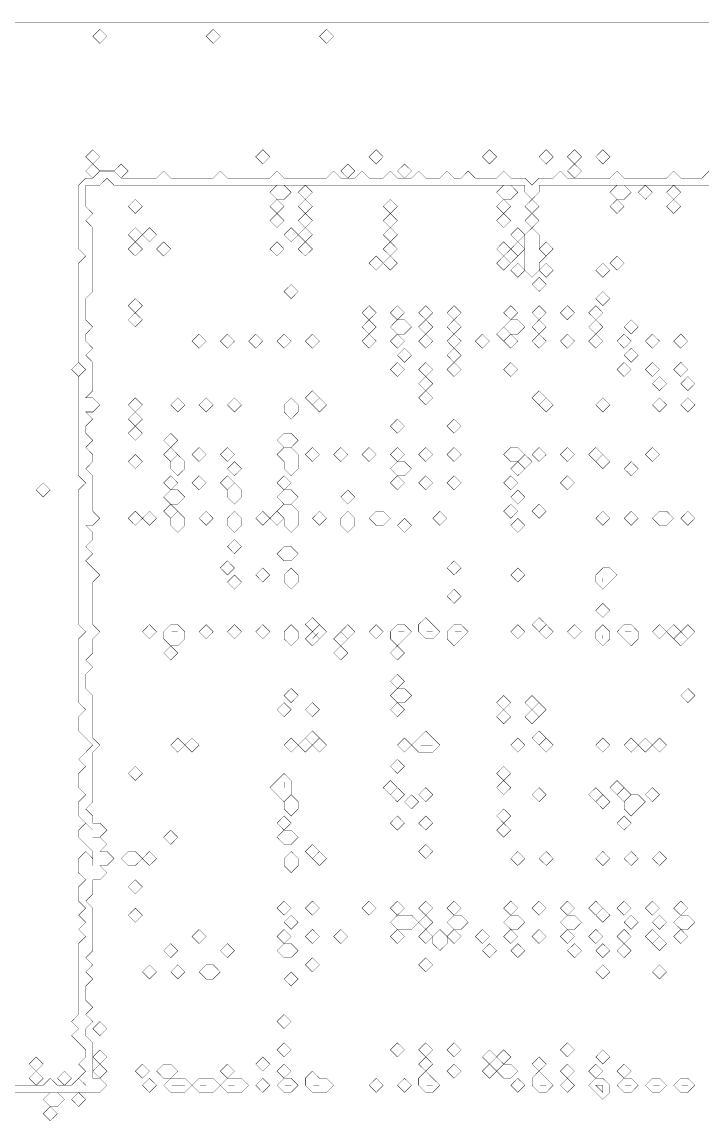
# Model space of a CAD drawing. Header units: metres. Extents: x 0 to 4936, y -4936 to 0.
# Drawn here: x 1371 to 2299, y -1497 to 0 of the extents above; entities that cross this region are included whole.
import ezdxf

# ---------------------------------------------------------------- set-up
doc = ezdxf.new("R2010")
doc.units = ezdxf.units.M
doc.layers.add('conductor', color=1, linetype='Continuous')
doc.layers.add('substrate', color=5, linetype='Continuous')

msp = doc.modelspace()

# ---------------------------------------------------------------- linework, layer by layer
at = {"layer": 'conductor', "const_width": 0.5}
msp.add_lwpolyline([(2308.3, -222.1), (2298.7, -222.1), (2289, -222.1), (2279.3, -222.1), (2269.7, -222.1), (2260, -222.1), (2250.4, -222.1), (2240.7, -222.1), (2231, -222.1), (2221.4, -222.1), (2211.7, -222.1), (2202.1, -222.1), (2192.4, -222.1), (2182.8, -222.1), (2173.1, -222.1), (2163.4, -222.1), (2153.8, -222.1), (2144.1, -222.1), (2134.5, -222.1), (2124.8, -222.1), (2115.1, -222.1), (2105.5, -222.1), (2095.8, -222.1), (2086.2, -222.1), (2076.5, -222.1), (2076.5, -231.8), (2066.9, -241.5), (2057.2, -231.8), (2057.2, -222.1), (2047.5, -222.1), (2037.9, -222.1), (2028.2, -222.1), (2018.6, -222.1), (2008.9, -222.1), (1999.2, -222.1), (1989.6, -222.1), (1979.9, -222.1), (1970.3, -222.1), (1960.6, -222.1), (1951, -222.1), (1941.3, -222.1), (1931.6, -222.1), (1922, -222.1), (1912.3, -222.1), (1902.7, -222.1), (1893, -222.1), (1883.3, -222.1), (1873.7, -222.1), (1864, -222.1), (1854.4, -222.1), (1844.7, -222.1), (1835.1, -222.1), (1825.4, -222.1), (1815.7, -222.1), (1806.1, -222.1), (1796.4, -222.1), (1786.8, -222.1), (1777.1, -222.1), (1767.5, -222.1), (1757.8, -222.1), (1748.1, -222.1), (1738.5, -222.1), (1728.8, -222.1), (1719.2, -222.1), (1709.5, -222.1), (1699.8, -222.1), (1690.2, -222.1), (1680.5, -222.1), (1670.9, -222.1), (1661.2, -222.1), (1651.6, -222.1), (1641.9, -222.1), (1632.2, -222.1), (1622.6, -222.1), (1612.9, -222.1), (1603.3, -222.1), (1593.6, -222.1), (1583.9, -222.1), (1574.3, -222.1), (1564.6, -222.1), (1555, -222.1), (1545.3, -222.1), (1535.7, -222.1), (1526, -222.1), (1516.3, -222.1), (1506.7, -222.1), (1497, -222.1), (1487.4, -212.5), (1477.7, -222.1), (1468, -222.1), (1458.4, -222.1), (1458.4, -231.8), (1458.4, -241.5), (1458.4, -251.1), (1468, -260.8), (1458.4, -270.4), (1468, -280.1), (1468, -289.7), (1468, -299.4), (1468, -309.1), (1468, -318.7), (1468, -328.4), (1468, -338), (1468, -347.7), (1468, -357.4), (1468, -367), (1458.4, -376.7), (1458.4, -386.3), (1458.4, -396), (1458.4, -405.6), (1468, -415.3), (1458.4, -425), (1458.4, -434.6), (1468, -444.3), (1458.4, -453.9), (1468, -463.6), (1468, -473.3), (1468, -482.9), (1468, -492.6), (1468, -502.2), (1458.4, -511.9), (1468, -511.9), (1477.7, -521.5), (1468, -531.2), (1458.4, -531.2), (1468, -540.9), (1458.4, -550.5), (1458.4, -560.2), (1468, -569.8), (1458.4, -579.5), (1468, -589.2), (1468, -598.8), (1458.4, -608.5), (1468, -618.1), (1468, -627.8), (1468, -637.4), (1468, -647.1), (1468, -656.8), (1468, -666.4), (1477.7, -676.1), (1468, -685.7), (1458.4, -685.7), (1468, -695.4), (1468, -705), (1458.4, -714.7), (1468, -724.4), (1458.4, -734), (1468, -743.7), (1477.7, -753.3), (1468, -763), (1468, -772.7), (1468, -782.3), (1468, -792), (1468, -801.6), (1468, -811.3), (1468, -820.9), (1477.7, -830.6), (1468, -840.3), (1468, -849.9), (1468, -859.6), (1458.4, -869.2), (1468, -878.9), (1458.4, -888.6), (1458.4, -898.2), (1458.4, -907.9), (1468, -917.5), (1468, -927.2), (1468, -936.8), (1468, -946.5), (1468, -956.2), (1468, -965.8), (1468, -975.5), (1477.7, -985.1), (1468, -994.8), (1468, -1004.5), (1468, -1014.1), (1468, -1023.8), (1468, -1033.4), (1468, -1043.1), (1468, -1052.7), (1468, -1062.4), (1458.4, -1072.1), (1468, -1081.7), (1468, -1091.4), (1477.7, -1091.4), (1487.4, -1101), (1477.7, -1110.7), (1468, -1110.7), (1477.7, -1110.7), (1487.4, -1120.4), (1477.7, -1130), (1487.4, -1130), (1497, -1139.7), (1487.4, -1149.3), (1477.7, -1149.3), (1487.4, -1159), (1477.7, -1168.6), (1468, -1168.6), (1468, -1178.3), (1468, -1188), (1458.4, -1197.6), (1468, -1207.3), (1468, -1216.9), (1468, -1226.6), (1468, -1236.2), (1468, -1245.9), (1468, -1255.6), (1468, -1265.2), (1458.4, -1274.9), (1468, -1284.5), (1458.4, -1294.2), (1468, -1303.9), (1458.4, -1313.5), (1458.4, -1323.2), (1458.4, -1332.8), (1468, -1342.5), (1458.4, -1352.1), (1468, -1361.8), (1458.4, -1371.5), (1458.4, -1381.1), (1468, -1390.8), (1468, -1400.4), (1468, -1410.1), (1468, -1419.8), (1468, -1429.4), (1468, -1439.1), (1477.7, -1439.1), (1487.4, -1448.7), (1477.7, -1458.4), (1468, -1458.4), (1458.4, -1458.4), (1448.7, -1458.4), (1439.1, -1458.4), (1429.4, -1458.4), (1419.8, -1458.4), (1410.1, -1458.4), (1400.4, -1458.4), (1390.8, -1458.4), (1381.1, -1458.4), (1371.5, -1458.4), (1361.8, -1458.4)], dxfattribs=at)
for points in [[(1709.5, -231.8), (1719.2, -222.1), (1728.8, -222.1), (1738.5, -231.8), (1728.8, -241.5), (1719.2, -241.5)], [(1748.1, -231.8), (1757.8, -222.1), (1767.5, -231.8), (1757.8, -241.5)], [(2018.6, -231.8), (2028.2, -222.1), (2037.9, -222.1), (2047.5, -231.8), (2037.9, -241.5), (2028.2, -241.5)], [(2173.1, -231.8), (2182.8, -222.1), (2192.4, -222.1), (2202.1, -231.8), (2192.4, -241.5), (2182.8, -241.5)], [(2211.7, -231.8), (2221.4, -222.1), (2231, -231.8), (2221.4, -241.5)], [(2250.4, -231.8), (2260, -222.1), (2269.7, -231.8), (2260, -241.5)], [(1516.3, -251.1), (1526, -241.5), (1535.7, -251.1), (1526, -260.8)], [(1709.5, -251.1), (1719.2, -241.5), (1728.8, -251.1), (1719.2, -260.8)], [(1748.1, -251.1), (1757.8, -241.5), (1767.5, -251.1), (1757.8, -260.8)], [(1864, -251.1), (1873.7, -241.5), (1883.3, -251.1), (1873.7, -260.8)], [(2018.6, -251.1), (2028.2, -241.5), (2037.9, -251.1), (2028.2, -260.8)], [(2057.2, -251.1), (2066.9, -241.5), (2076.5, -251.1), (2066.9, -260.8)], [(2173.1, -251.1), (2182.8, -241.5), (2192.4, -251.1), (2182.8, -260.8)], [(2250.4, -251.1), (2260, -241.5), (2269.7, -251.1), (2260, -260.8)], [(1709.5, -270.4), (1719.2, -260.8), (1728.8, -270.4), (1719.2, -280.1)], [(1748.1, -270.4), (1757.8, -260.8), (1767.5, -270.4), (1757.8, -280.1)], [(1864, -270.4), (1873.7, -260.8), (1883.3, -270.4), (1873.7, -280.1)], [(2018.6, -270.4), (2028.2, -260.8), (2037.9, -270.4), (2028.2, -280.1)], [(2057.2, -270.4), (2066.9, -260.8), (2076.5, -270.4), (2066.9, -280.1)], [(1516.3, -289.7), (1526, -280.1), (1535.7, -289.7), (1526, -299.4)], [(1535.7, -289.7), (1545.3, -280.1), (1555, -289.7), (1545.3, -299.4)], [(1728.8, -289.7), (1738.5, -280.1), (1748.1, -289.7), (1738.5, -299.4)], [(1748.1, -289.7), (1757.8, -280.1), (1767.5, -289.7), (1757.8, -299.4)], [(1864, -289.7), (1873.7, -280.1), (1883.3, -289.7), (1873.7, -299.4)], [(2037.9, -289.7), (2047.5, -280.1), (2057.2, -289.7), (2047.5, -299.4)], [(2057.2, -289.7), (2066.9, -280.1), (2076.5, -289.7), (2076.5, -299.4), (2076.5, -309.1), (2086.2, -318.7), (2076.5, -328.4), (2076.5, -338), (2066.9, -347.7), (2057.2, -338), (2057.2, -328.4), (2057.2, -318.7), (2057.2, -309.1), (2057.2, -299.4)], [(1516.3, -309.1), (1526, -299.4), (1535.7, -309.1), (1526, -318.7)], [(1555, -309.1), (1564.6, -299.4), (1574.3, -309.1), (1564.6, -318.7)], [(1709.5, -309.1), (1719.2, -299.4), (1728.8, -309.1), (1719.2, -318.7)], [(1748.1, -309.1), (1757.8, -299.4), (1767.5, -309.1), (1757.8, -318.7)], [(1864, -309.1), (1873.7, -299.4), (1883.3, -309.1), (1873.7, -318.7)], [(2018.6, -309.1), (2028.2, -299.4), (2037.9, -309.1), (2028.2, -318.7)], [(2037.9, -309.1), (2047.5, -299.4), (2057.2, -309.1), (2047.5, -318.7)], [(2076.5, -309.1), (2086.2, -299.4), (2095.8, -309.1), (2086.2, -318.7)], [(2028.2, -318.7), (2037.9, -309.1), (2047.5, -318.7), (2037.9, -328.4)], [(1844.7, -328.4), (1854.4, -318.7), (1864, -328.4), (1854.4, -338)], [(1864, -328.4), (1873.7, -318.7), (1883.3, -328.4), (1873.7, -338)], [(2018.6, -328.4), (2028.2, -318.7), (2037.9, -328.4), (2028.2, -338)], [(2037.9, -338), (2047.5, -328.4), (2057.2, -338), (2047.5, -347.7)], [(2076.5, -338), (2086.2, -328.4), (2095.8, -338), (2086.2, -347.7)], [(2153.8, -338), (2163.4, -328.4), (2173.1, -338), (2163.4, -347.7)], [(2173.1, -328.4), (2182.8, -318.7), (2192.4, -328.4), (2182.8, -338)], [(1728.8, -367), (1738.5, -357.4), (1748.1, -367), (1738.5, -376.7)], [(2066.9, -357.4), (2076.5, -347.7), (2086.2, -357.4), (2076.5, -367)], [(2153.8, -376.7), (2163.4, -367), (2173.1, -376.7), (2163.4, -386.3)], [(1516.3, -386.3), (1526, -376.7), (1535.7, -386.3), (1526, -396)], [(1835.1, -396), (1844.7, -386.3), (1854.4, -396), (1844.7, -405.6)], [(1873.7, -396), (1883.3, -386.3), (1893, -396), (1883.3, -405.6)], [(1912.3, -396), (1922, -386.3), (1931.6, -396), (1922, -405.6)], [(1951, -396), (1960.6, -386.3), (1970.3, -396), (1960.6, -405.6)], [(2028.2, -396), (2037.9, -386.3), (2047.5, -396), (2037.9, -405.6)], [(2066.9, -396), (2076.5, -386.3), (2086.2, -396), (2076.5, -405.6)], [(2105.5, -396), (2115.1, -386.3), (2124.8, -396), (2115.1, -405.6)], [(2144.1, -396), (2153.8, -386.3), (2163.4, -396), (2153.8, -405.6)], [(1516.3, -405.6), (1526, -396), (1535.7, -405.6), (1526, -415.3)], [(1835.1, -415.3), (1844.7, -405.6), (1854.4, -415.3), (1844.7, -425)], [(1873.7, -415.3), (1883.3, -405.6), (1893, -405.6), (1902.7, -415.3), (1893, -425), (1883.3, -425)], [(1912.3, -415.3), (1922, -405.6), (1931.6, -415.3), (1922, -425)], [(1951, -415.3), (1960.6, -405.6), (1970.3, -415.3), (1960.6, -425)], [(2018.6, -425), (2028.2, -415.3), (2037.9, -425), (2028.2, -434.6)], [(2028.2, -415.3), (2037.9, -405.6), (2047.5, -405.6), (2057.2, -415.3), (2047.5, -425), (2037.9, -425)], [(2066.9, -415.3), (2076.5, -405.6), (2086.2, -415.3), (2076.5, -425)], [(2144.1, -415.3), (2153.8, -405.6), (2163.4, -415.3), (2153.8, -425)], [(2192.4, -415.3), (2202.1, -405.6), (2211.7, -415.3), (2202.1, -425)], [(1603.3, -434.6), (1612.9, -425), (1622.6, -434.6), (1612.9, -444.3)], [(1641.9, -434.6), (1651.6, -425), (1661.2, -434.6), (1651.6, -444.3)], [(1680.5, -434.6), (1690.2, -425), (1699.8, -434.6), (1690.2, -444.3)], [(1719.2, -434.6), (1728.8, -425), (1738.5, -434.6), (1728.8, -444.3)], [(1757.8, -434.6), (1767.5, -425), (1777.1, -434.6), (1767.5, -444.3)], [(1835.1, -434.6), (1844.7, -425), (1854.4, -434.6), (1844.7, -444.3)], [(1873.7, -434.6), (1883.3, -425), (1893, -434.6), (1883.3, -444.3)], [(1912.3, -434.6), (1922, -425), (1931.6, -434.6), (1922, -444.3)], [(1951, -434.6), (1960.6, -425), (1970.3, -434.6), (1960.6, -444.3)], [(1989.6, -434.6), (1999.2, -425), (2008.9, -434.6), (1999.2, -444.3)], [(2028.2, -434.6), (2037.9, -425), (2047.5, -434.6), (2037.9, -444.3)], [(2066.9, -434.6), (2076.5, -425), (2086.2, -434.6), (2076.5, -444.3)], [(2105.5, -434.6), (2115.1, -425), (2124.8, -434.6), (2115.1, -444.3)], [(2144.1, -434.6), (2153.8, -425), (2163.4, -434.6), (2153.8, -444.3)], [(2182.8, -434.6), (2192.4, -425), (2202.1, -434.6), (2192.4, -444.3)], [(2221.4, -434.6), (2231, -425), (2240.7, -434.6), (2231, -444.3)], [(2260, -434.6), (2269.7, -425), (2279.3, -434.6), (2269.7, -444.3)], [(1883.3, -453.9), (1893, -444.3), (1902.7, -453.9), (1893, -463.6)], [(1951, -453.9), (1960.6, -444.3), (1970.3, -453.9), (1960.6, -463.6)], [(2192.4, -453.9), (2202.1, -444.3), (2211.7, -453.9), (2202.1, -463.6)], [(1873.7, -473.3), (1883.3, -463.6), (1893, -473.3), (1883.3, -482.9)], [(1912.3, -473.3), (1922, -463.6), (1931.6, -473.3), (1922, -482.9)], [(1951, -473.3), (1960.6, -463.6), (1970.3, -473.3), (1960.6, -482.9)], [(2028.2, -473.3), (2037.9, -463.6), (2047.5, -473.3), (2037.9, -482.9)], [(2182.8, -473.3), (2192.4, -463.6), (2202.1, -473.3), (2192.4, -482.9)], [(2221.4, -473.3), (2231, -463.6), (2240.7, -473.3), (2231, -482.9)], [(2260, -473.3), (2269.7, -463.6), (2279.3, -473.3), (2269.7, -482.9)], [(1912.3, -492.6), (1922, -482.9), (1931.6, -492.6), (1922, -502.2)], [(2231, -492.6), (2240.7, -482.9), (2250.4, -492.6), (2240.7, -502.2)], [(2269.7, -492.6), (2279.3, -482.9), (2289, -492.6), (2279.3, -502.2)], [(1757.8, -511.9), (1767.5, -502.2), (1777.1, -511.9), (1767.5, -521.5)], [(1912.3, -511.9), (1922, -502.2), (1931.6, -511.9), (1922, -521.5)], [(2066.9, -511.9), (2076.5, -502.2), (2086.2, -511.9), (2076.5, -521.5)], [(1516.3, -521.5), (1526, -511.9), (1535.7, -521.5), (1526, -531.2)], [(1574.3, -521.5), (1583.9, -511.9), (1593.6, -521.5), (1583.9, -531.2)], [(1612.9, -521.5), (1622.6, -511.9), (1632.2, -521.5), (1622.6, -531.2)], [(1651.6, -521.5), (1661.2, -511.9), (1670.9, -521.5), (1661.2, -531.2)], [(1728.8, -521.5), (1738.5, -511.9), (1748.1, -521.5), (1748.1, -531.2), (1738.5, -540.9), (1728.8, -531.2)], [(1767.5, -521.5), (1777.1, -511.9), (1786.8, -521.5), (1777.1, -531.2)], [(2076.5, -521.5), (2086.2, -511.9), (2095.8, -521.5), (2086.2, -531.2)], [(2153.8, -521.5), (2163.4, -511.9), (2173.1, -521.5), (2163.4, -531.2)], [(2231, -521.5), (2240.7, -511.9), (2250.4, -521.5), (2240.7, -531.2)], [(2269.7, -521.5), (2279.3, -511.9), (2289, -521.5), (2279.3, -531.2)], [(1516.3, -540.9), (1526, -531.2), (1535.7, -540.9), (1526, -550.5)], [(1516.3, -560.2), (1526, -550.5), (1535.7, -560.2), (1526, -569.8)], [(1873.7, -550.5), (1883.3, -540.9), (1893, -550.5), (1883.3, -560.2)], [(1951, -550.5), (1960.6, -540.9), (1970.3, -550.5), (1960.6, -560.2)], [(1564.6, -569.8), (1574.3, -560.2), (1583.9, -569.8), (1574.3, -579.5)], [(1719.2, -569.8), (1728.8, -560.2), (1738.5, -560.2), (1748.1, -569.8), (1738.5, -579.5), (1728.8, -579.5)], [(1564.6, -589.2), (1574.3, -579.5), (1583.9, -589.2), (1574.3, -598.8)], [(1603.3, -589.2), (1612.9, -579.5), (1622.6, -589.2), (1612.9, -598.8)], [(1641.9, -589.2), (1651.6, -579.5), (1661.2, -589.2), (1651.6, -598.8)], [(1719.2, -589.2), (1728.8, -579.5), (1738.5, -579.5), (1748.1, -589.2), (1748.1, -598.8), (1748.1, -608.5), (1738.5, -618.1), (1728.8, -608.5), (1728.8, -598.8)], [(1757.8, -589.2), (1767.5, -579.5), (1777.1, -589.2), (1767.5, -598.8)], [(1796.4, -589.2), (1806.1, -579.5), (1815.7, -589.2), (1806.1, -598.8)], [(1835.1, -589.2), (1844.7, -579.5), (1854.4, -589.2), (1844.7, -598.8)], [(1873.7, -589.2), (1883.3, -579.5), (1893, -589.2), (1883.3, -598.8)], [(1912.3, -589.2), (1922, -579.5), (1931.6, -589.2), (1922, -598.8)], [(1951, -589.2), (1960.6, -579.5), (1970.3, -589.2), (1960.6, -598.8)], [(2028.2, -589.2), (2037.9, -579.5), (2047.5, -579.5), (2057.2, -589.2), (2047.5, -598.8), (2037.9, -598.8)], [(2066.9, -589.2), (2076.5, -579.5), (2086.2, -589.2), (2076.5, -598.8)], [(2105.5, -589.2), (2115.1, -579.5), (2124.8, -589.2), (2115.1, -598.8)], [(2144.1, -589.2), (2153.8, -579.5), (2163.4, -589.2), (2153.8, -598.8)], [(2221.4, -589.2), (2231, -579.5), (2240.7, -589.2), (2231, -598.8)], [(1516.3, -598.8), (1526, -589.2), (1535.7, -598.8), (1526, -608.5)], [(1574.3, -598.8), (1583.9, -589.2), (1593.6, -598.8), (1593.6, -608.5), (1583.9, -618.1), (1574.3, -608.5)], [(1651.6, -608.5), (1661.2, -598.8), (1670.9, -608.5), (1661.2, -618.1)], [(1873.7, -608.5), (1883.3, -598.8), (1893, -598.8), (1902.7, -608.5), (1893, -618.1), (1883.3, -618.1)], [(2037.9, -608.5), (2047.5, -598.8), (2057.2, -608.5), (2047.5, -618.1)], [(2047.5, -598.8), (2057.2, -589.2), (2066.9, -598.8), (2057.2, -608.5)], [(2153.8, -598.8), (2163.4, -589.2), (2173.1, -598.8), (2163.4, -608.5)], [(2192.4, -608.5), (2202.1, -598.8), (2211.7, -608.5), (2202.1, -618.1)], [(1564.6, -627.8), (1574.3, -618.1), (1583.9, -627.8), (1574.3, -637.4)], [(1603.3, -627.8), (1612.9, -618.1), (1622.6, -627.8), (1612.9, -637.4)], [(1641.9, -627.8), (1651.6, -618.1), (1661.2, -627.8), (1651.6, -637.4)], [(1651.6, -637.4), (1661.2, -627.8), (1670.9, -637.4), (1670.9, -647.1), (1661.2, -656.8), (1651.6, -647.1)], [(1719.2, -627.8), (1728.8, -618.1), (1738.5, -627.8), (1728.8, -637.4)], [(1873.7, -627.8), (1883.3, -618.1), (1893, -627.8), (1883.3, -637.4)], [(1912.3, -627.8), (1922, -618.1), (1931.6, -627.8), (1922, -637.4)], [(1951, -627.8), (1960.6, -618.1), (1970.3, -627.8), (1960.6, -637.4)], [(2028.2, -627.8), (2037.9, -618.1), (2047.5, -627.8), (2037.9, -637.4)], [(2105.5, -627.8), (2115.1, -618.1), (2124.8, -627.8), (2115.1, -637.4)], [(1564.6, -647.1), (1574.3, -637.4), (1583.9, -637.4), (1593.6, -647.1), (1583.9, -656.8), (1574.3, -656.8)], [(1719.2, -647.1), (1728.8, -637.4), (1738.5, -637.4), (1748.1, -647.1), (1738.5, -656.8), (1728.8, -656.8)], [(1806.1, -647.1), (1815.7, -637.4), (1825.4, -647.1), (1815.7, -656.8)], [(2037.9, -647.1), (2047.5, -637.4), (2057.2, -647.1), (2047.5, -656.8)], [(1564.6, -666.4), (1574.3, -656.8), (1583.9, -666.4), (1574.3, -676.1)], [(1719.2, -666.4), (1728.8, -656.8), (1738.5, -656.8), (1748.1, -666.4), (1748.1, -676.1), (1748.1, -685.7), (1738.5, -695.4), (1728.8, -685.7), (1728.8, -676.1)], [(2028.2, -666.4), (2037.9, -656.8), (2047.5, -666.4), (2037.9, -676.1)], [(2066.9, -666.4), (2076.5, -656.8), (2086.2, -666.4), (2076.5, -676.1)], [(1516.3, -676.1), (1526, -666.4), (1535.7, -676.1), (1526, -685.7)], [(1535.7, -676.1), (1545.3, -666.4), (1555, -676.1), (1545.3, -685.7)], [(1574.3, -676.1), (1583.9, -666.4), (1593.6, -676.1), (1593.6, -685.7), (1583.9, -695.4), (1574.3, -685.7)], [(1612.9, -676.1), (1622.6, -666.4), (1632.2, -676.1), (1622.6, -685.7)], [(1651.6, -676.1), (1661.2, -666.4), (1670.9, -676.1), (1670.9, -685.7), (1661.2, -695.4), (1651.6, -685.7)], [(1690.2, -676.1), (1699.8, -666.4), (1709.5, -676.1), (1699.8, -685.7)], [(1709.5, -676.1), (1719.2, -666.4), (1728.8, -676.1), (1719.2, -685.7)], [(1767.5, -676.1), (1777.1, -666.4), (1786.8, -676.1), (1777.1, -685.7)], [(1806.1, -676.1), (1815.7, -666.4), (1825.4, -676.1), (1825.4, -685.7), (1815.7, -695.4), (1806.1, -685.7)], [(1844.7, -676.1), (1854.4, -666.4), (1864, -666.4), (1873.7, -676.1), (1864, -685.7), (1854.4, -685.7)], [(1931.6, -676.1), (1941.3, -666.4), (1951, -676.1), (1941.3, -685.7)], [(2153.8, -676.1), (2163.4, -666.4), (2173.1, -676.1), (2163.4, -685.7)], [(2192.4, -676.1), (2202.1, -666.4), (2211.7, -676.1), (2202.1, -685.7)], [(2231, -676.1), (2240.7, -666.4), (2250.4, -666.4), (2260, -676.1), (2250.4, -685.7), (2240.7, -685.7)], [(2269.7, -676.1), (2279.3, -666.4), (2289, -676.1), (2279.3, -685.7)], [(1883.3, -685.7), (1893, -676.1), (1902.7, -685.7), (1893, -695.4)], [(2037.9, -685.7), (2047.5, -676.1), (2057.2, -685.7), (2047.5, -695.4)], [(1651.6, -714.7), (1661.2, -705), (1670.9, -714.7), (1661.2, -724.4)], [(1719.2, -724.4), (1728.8, -714.7), (1738.5, -714.7), (1748.1, -724.4), (1738.5, -734), (1728.8, -734)], [(1641.9, -743.7), (1651.6, -734), (1661.2, -743.7), (1651.6, -753.3)], [(1951, -743.7), (1960.6, -734), (1970.3, -743.7), (1960.6, -753.3)], [(1690.2, -753.3), (1699.8, -743.7), (1709.5, -753.3), (1699.8, -763)], [(1728.8, -753.3), (1738.5, -743.7), (1748.1, -753.3), (1748.1, -763), (1738.5, -772.7), (1728.8, -763)], [(2037.9, -753.3), (2047.5, -743.7), (2057.2, -753.3), (2047.5, -763)], [(2153.8, -753.3), (2163.4, -743.7), (2173.1, -743.7), (2182.8, -753.3), (2173.1, -763), (2163.4, -772.7), (2153.8, -763)], [(1651.6, -763), (1661.2, -753.3), (1670.9, -763), (1661.2, -772.7)], [(1951, -782.3), (1960.6, -772.7), (1970.3, -782.3), (1960.6, -792)], [(2153.8, -801.6), (2163.4, -792), (2173.1, -801.6), (2163.4, -811.3)], [(1535.7, -830.6), (1545.3, -820.9), (1555, -830.6), (1545.3, -840.3)], [(1564.6, -830.6), (1574.3, -820.9), (1583.9, -820.9), (1593.6, -830.6), (1593.6, -840.3), (1583.9, -849.9), (1574.3, -849.9), (1564.6, -840.3)], [(1612.9, -830.6), (1622.6, -820.9), (1632.2, -830.6), (1622.6, -840.3)], [(1651.6, -830.6), (1661.2, -820.9), (1670.9, -830.6), (1661.2, -840.3)], [(1690.2, -830.6), (1699.8, -820.9), (1709.5, -830.6), (1699.8, -840.3)], [(1728.8, -830.6), (1738.5, -820.9), (1748.1, -830.6), (1748.1, -840.3), (1738.5, -849.9), (1728.8, -840.3)], [(1757.8, -820.9), (1767.5, -811.3), (1777.1, -820.9), (1767.5, -830.6)], [(1767.5, -830.6), (1777.1, -820.9), (1786.8, -830.6), (1777.1, -840.3)], [(1806.1, -830.6), (1815.7, -820.9), (1825.4, -830.6), (1815.7, -840.3)], [(1844.7, -830.6), (1854.4, -820.9), (1864, -830.6), (1854.4, -840.3)], [(1873.7, -830.6), (1883.3, -820.9), (1893, -820.9), (1902.7, -830.6), (1893, -840.3), (1883.3, -849.9), (1873.7, -840.3)], [(1912.3, -820.9), (1922, -811.3), (1931.6, -820.9), (1941.3, -830.6), (1931.6, -840.3), (1922, -840.3), (1912.3, -830.6)], [(1951, -830.6), (1960.6, -820.9), (1970.3, -820.9), (1979.9, -830.6), (1970.3, -840.3), (1960.6, -849.9), (1951, -840.3)], [(2037.9, -830.6), (2047.5, -820.9), (2057.2, -830.6), (2047.5, -840.3)], [(2066.9, -820.9), (2076.5, -811.3), (2086.2, -820.9), (2076.5, -830.6)], [(2076.5, -830.6), (2086.2, -820.9), (2095.8, -830.6), (2086.2, -840.3)], [(2115.1, -830.6), (2124.8, -820.9), (2134.5, -830.6), (2124.8, -840.3)], [(2153.8, -830.6), (2163.4, -820.9), (2173.1, -830.6), (2173.1, -840.3), (2163.4, -849.9), (2153.8, -840.3)], [(2182.8, -830.6), (2192.4, -820.9), (2202.1, -820.9), (2211.7, -830.6), (2211.7, -840.3), (2202.1, -849.9), (2192.4, -840.3)], [(2231, -830.6), (2240.7, -820.9), (2250.4, -830.6), (2240.7, -840.3)], [(2250.4, -830.6), (2260, -820.9), (2269.7, -830.6), (2260, -840.3)], [(2269.7, -830.6), (2279.3, -820.9), (2289, -830.6), (2279.3, -840.3)], [(1757.8, -840.3), (1767.5, -830.6), (1777.1, -840.3), (1767.5, -849.9)], [(1796.4, -840.3), (1806.1, -830.6), (1815.7, -840.3), (1806.1, -849.9)], [(2260, -840.3), (2269.7, -830.6), (2279.3, -840.3), (2269.7, -849.9)], [(1564.6, -859.6), (1574.3, -849.9), (1583.9, -859.6), (1574.3, -869.2)], [(1796.4, -859.6), (1806.1, -849.9), (1815.7, -859.6), (1806.1, -869.2)], [(1873.7, -859.6), (1883.3, -849.9), (1893, -859.6), (1883.3, -869.2)], [(1873.7, -898.2), (1883.3, -888.6), (1893, -898.2), (1883.3, -907.9)], [(1728.8, -917.5), (1738.5, -907.9), (1748.1, -917.5), (1738.5, -927.2)], [(1873.7, -917.5), (1883.3, -907.9), (1893, -907.9), (1902.7, -917.5), (1893, -927.2), (1883.3, -927.2)], [(2269.7, -917.5), (2279.3, -907.9), (2289, -917.5), (2279.3, -927.2)], [(1719.2, -936.8), (1728.8, -927.2), (1738.5, -936.8), (1728.8, -946.5)], [(1757.8, -936.8), (1767.5, -927.2), (1777.1, -936.8), (1767.5, -946.5)], [(1873.7, -936.8), (1883.3, -927.2), (1893, -936.8), (1883.3, -946.5)], [(2018.6, -927.2), (2028.2, -917.5), (2037.9, -927.2), (2028.2, -936.8)], [(2057.2, -927.2), (2066.9, -917.5), (2076.5, -927.2), (2066.9, -936.8)], [(2066.9, -936.8), (2076.5, -927.2), (2086.2, -936.8), (2076.5, -946.5)], [(2018.6, -946.5), (2028.2, -936.8), (2037.9, -946.5), (2028.2, -956.2)], [(2057.2, -946.5), (2066.9, -936.8), (2076.5, -946.5), (2066.9, -956.2)], [(1757.8, -975.5), (1767.5, -965.8), (1777.1, -975.5), (1767.5, -985.1)], [(1912.3, -975.5), (1922, -965.8), (1931.6, -975.5), (1941.3, -985.1), (1931.6, -994.8), (1922, -994.8), (1912.3, -994.8), (1902.7, -985.1)], [(2066.9, -975.5), (2076.5, -965.8), (2086.2, -975.5), (2076.5, -985.1)], [(1574.3, -985.1), (1583.9, -975.5), (1593.6, -985.1), (1583.9, -994.8)], [(1593.6, -985.1), (1603.3, -975.5), (1612.9, -985.1), (1603.3, -994.8)], [(1728.8, -985.1), (1738.5, -975.5), (1748.1, -985.1), (1738.5, -994.8)], [(1748.1, -985.1), (1757.8, -975.5), (1767.5, -985.1), (1757.8, -994.8)], [(1767.5, -985.1), (1777.1, -975.5), (1786.8, -985.1), (1777.1, -994.8)], [(1883.3, -985.1), (1893, -975.5), (1902.7, -985.1), (1893, -994.8)], [(2037.9, -985.1), (2047.5, -975.5), (2057.2, -985.1), (2047.5, -994.8)], [(2076.5, -985.1), (2086.2, -975.5), (2095.8, -985.1), (2086.2, -994.8)], [(2153.8, -985.1), (2163.4, -975.5), (2173.1, -985.1), (2163.4, -994.8)], [(2192.4, -985.1), (2202.1, -975.5), (2211.7, -985.1), (2202.1, -994.8)], [(2211.7, -985.1), (2221.4, -975.5), (2231, -985.1), (2221.4, -994.8)], [(2231, -985.1), (2240.7, -975.5), (2250.4, -985.1), (2240.7, -994.8)], [(1516.3, -1023.8), (1526, -1014.1), (1535.7, -1023.8), (1526, -1033.4)], [(1873.7, -1014.1), (1883.3, -1004.5), (1893, -1014.1), (1883.3, -1023.8)], [(2018.6, -1023.8), (2028.2, -1014.1), (2037.9, -1023.8), (2028.2, -1033.4)], [(1719.2, -1033.4), (1728.8, -1023.8), (1738.5, -1033.4), (1738.5, -1043.1), (1738.5, -1052.7), (1728.8, -1062.4), (1719.2, -1052.7), (1709.5, -1043.1)], [(1864, -1043.1), (1873.7, -1033.4), (1883.3, -1043.1), (1873.7, -1052.7)], [(2018.6, -1043.1), (2028.2, -1033.4), (2037.9, -1043.1), (2028.2, -1052.7)], [(2173.1, -1043.1), (2182.8, -1033.4), (2192.4, -1043.1), (2182.8, -1052.7)], [(1873.7, -1052.7), (1883.3, -1043.1), (1893, -1052.7), (1883.3, -1062.4)], [(1912.3, -1052.7), (1922, -1043.1), (1931.6, -1052.7), (1922, -1062.4)], [(2066.9, -1052.7), (2076.5, -1043.1), (2086.2, -1052.7), (2076.5, -1062.4)], [(2144.1, -1052.7), (2153.8, -1043.1), (2163.4, -1052.7), (2153.8, -1062.4)], [(2182.8, -1052.7), (2192.4, -1043.1), (2202.1, -1052.7), (2192.4, -1062.4)], [(2221.4, -1052.7), (2231, -1043.1), (2240.7, -1052.7), (2231, -1062.4)], [(1728.8, -1062.4), (1738.5, -1052.7), (1748.1, -1062.4), (1748.1, -1072.1), (1738.5, -1081.7), (1728.8, -1072.1)], [(1893, -1062.4), (1902.7, -1052.7), (1912.3, -1062.4), (1902.7, -1072.1)], [(2153.8, -1062.4), (2163.4, -1052.7), (2173.1, -1062.4), (2163.4, -1072.1)], [(2192.4, -1062.4), (2202.1, -1052.7), (2211.7, -1052.7), (2221.4, -1062.4), (2211.7, -1072.1), (2202.1, -1081.7), (2192.4, -1072.1)], [(2018.6, -1081.7), (2028.2, -1072.1), (2037.9, -1081.7), (2028.2, -1091.4)], [(1719.2, -1091.4), (1728.8, -1081.7), (1738.5, -1091.4), (1728.8, -1101)], [(1873.7, -1091.4), (1883.3, -1081.7), (1893, -1091.4), (1883.3, -1101)], [(1912.3, -1091.4), (1922, -1081.7), (1931.6, -1091.4), (1922, -1101)], [(2018.6, -1101), (2028.2, -1091.4), (2037.9, -1101), (2028.2, -1110.7)], [(2182.8, -1091.4), (2192.4, -1081.7), (2202.1, -1091.4), (2192.4, -1101)], [(1564.6, -1110.7), (1574.3, -1101), (1583.9, -1110.7), (1574.3, -1120.4)], [(1719.2, -1110.7), (1728.8, -1101), (1738.5, -1101), (1748.1, -1110.7), (1738.5, -1120.4), (1728.8, -1120.4)], [(1757.8, -1130), (1767.5, -1120.4), (1777.1, -1130), (1767.5, -1139.7)], [(1912.3, -1130), (1922, -1120.4), (1931.6, -1130), (1922, -1139.7)], [(1506.7, -1139.7), (1516.3, -1130), (1526, -1130), (1535.7, -1139.7), (1526, -1149.3), (1516.3, -1149.3)], [(1535.7, -1139.7), (1545.3, -1130), (1555, -1139.7), (1545.3, -1149.3)], [(1728.8, -1139.7), (1738.5, -1130), (1748.1, -1139.7), (1748.1, -1149.3), (1738.5, -1159), (1728.8, -1149.3)], [(1767.5, -1139.7), (1777.1, -1130), (1786.8, -1139.7), (1777.1, -1149.3)], [(2037.9, -1139.7), (2047.5, -1130), (2057.2, -1139.7), (2047.5, -1149.3)], [(2076.5, -1139.7), (2086.2, -1130), (2095.8, -1139.7), (2086.2, -1149.3)], [(2153.8, -1139.7), (2163.4, -1130), (2173.1, -1139.7), (2163.4, -1149.3)], [(2192.4, -1139.7), (2202.1, -1130), (2211.7, -1139.7), (2202.1, -1149.3)], [(2231, -1139.7), (2240.7, -1130), (2250.4, -1139.7), (2240.7, -1149.3)], [(1516.3, -1178.3), (1526, -1168.6), (1535.7, -1178.3), (1526, -1188)], [(1719.2, -1207.3), (1728.8, -1197.6), (1738.5, -1207.3), (1728.8, -1216.9)], [(1757.8, -1207.3), (1767.5, -1197.6), (1777.1, -1207.3), (1767.5, -1216.9)], [(1835.1, -1207.3), (1844.7, -1197.6), (1854.4, -1207.3), (1844.7, -1216.9)], [(1873.7, -1207.3), (1883.3, -1197.6), (1893, -1207.3), (1883.3, -1216.9)], [(1912.3, -1207.3), (1922, -1197.6), (1931.6, -1207.3), (1922, -1216.9)], [(1951, -1207.3), (1960.6, -1197.6), (1970.3, -1207.3), (1960.6, -1216.9)], [(2028.2, -1207.3), (2037.9, -1197.6), (2047.5, -1207.3), (2037.9, -1216.9)], [(2066.9, -1207.3), (2076.5, -1197.6), (2086.2, -1207.3), (2076.5, -1216.9)], [(2105.5, -1207.3), (2115.1, -1197.6), (2124.8, -1207.3), (2115.1, -1216.9)], [(2144.1, -1207.3), (2153.8, -1197.6), (2163.4, -1207.3), (2153.8, -1216.9)], [(2182.8, -1207.3), (2192.4, -1197.6), (2202.1, -1207.3), (2192.4, -1216.9)], [(2221.4, -1207.3), (2231, -1197.6), (2240.7, -1207.3), (2231, -1216.9)], [(2260, -1207.3), (2269.7, -1197.6), (2279.3, -1207.3), (2269.7, -1216.9)], [(1516.3, -1216.9), (1526, -1207.3), (1535.7, -1216.9), (1526, -1226.6)], [(2153.8, -1216.9), (2163.4, -1207.3), (2173.1, -1216.9), (2163.4, -1226.6)], [(1728.8, -1226.6), (1738.5, -1216.9), (1748.1, -1226.6), (1738.5, -1236.2)], [(1873.7, -1226.6), (1883.3, -1216.9), (1893, -1216.9), (1902.7, -1216.9), (1912.3, -1226.6), (1902.7, -1236.2), (1893, -1236.2), (1883.3, -1236.2)], [(1912.3, -1226.6), (1922, -1216.9), (1931.6, -1226.6), (1922, -1236.2)], [(1951, -1226.6), (1960.6, -1216.9), (1970.3, -1216.9), (1979.9, -1226.6), (1970.3, -1236.2), (1960.6, -1236.2)], [(2028.2, -1226.6), (2037.9, -1216.9), (2047.5, -1216.9), (2057.2, -1226.6), (2047.5, -1236.2), (2037.9, -1236.2)], [(2105.5, -1226.6), (2115.1, -1216.9), (2124.8, -1216.9), (2134.5, -1226.6), (2124.8, -1236.2), (2115.1, -1236.2)], [(2192.4, -1226.6), (2202.1, -1216.9), (2211.7, -1226.6), (2202.1, -1236.2)], [(2231, -1226.6), (2240.7, -1216.9), (2250.4, -1226.6), (2240.7, -1236.2)], [(2260, -1226.6), (2269.7, -1216.9), (2279.3, -1216.9), (2289, -1226.6), (2279.3, -1236.2), (2269.7, -1236.2)], [(1603.3, -1245.9), (1612.9, -1236.2), (1622.6, -1245.9), (1612.9, -1255.6)], [(1719.2, -1245.9), (1728.8, -1236.2), (1738.5, -1245.9), (1728.8, -1255.6)], [(1757.8, -1245.9), (1767.5, -1236.2), (1777.1, -1245.9), (1767.5, -1255.6)], [(1796.4, -1245.9), (1806.1, -1236.2), (1815.7, -1245.9), (1806.1, -1255.6)], [(1873.7, -1245.9), (1883.3, -1236.2), (1893, -1245.9), (1883.3, -1255.6)], [(1912.3, -1245.9), (1922, -1236.2), (1931.6, -1245.9), (1922, -1255.6)], [(1931.6, -1245.9), (1941.3, -1236.2), (1951, -1245.9), (1951, -1255.6), (1941.3, -1265.2), (1931.6, -1255.6)], [(1951, -1245.9), (1960.6, -1236.2), (1970.3, -1245.9), (1960.6, -1255.6)], [(1989.6, -1245.9), (1999.2, -1236.2), (2008.9, -1245.9), (1999.2, -1255.6)], [(2028.2, -1245.9), (2037.9, -1236.2), (2047.5, -1245.9), (2037.9, -1255.6)], [(2066.9, -1245.9), (2076.5, -1236.2), (2086.2, -1245.9), (2076.5, -1255.6)], [(2105.5, -1245.9), (2115.1, -1236.2), (2124.8, -1245.9), (2115.1, -1255.6)], [(2144.1, -1245.9), (2153.8, -1236.2), (2163.4, -1245.9), (2153.8, -1255.6)], [(2182.8, -1245.9), (2192.4, -1236.2), (2202.1, -1245.9), (2192.4, -1255.6)], [(2221.4, -1245.9), (2231, -1236.2), (2240.7, -1245.9), (2231, -1255.6)], [(2260, -1245.9), (2269.7, -1236.2), (2279.3, -1245.9), (2269.7, -1255.6)], [(1564.6, -1265.2), (1574.3, -1255.6), (1583.9, -1265.2), (1574.3, -1274.9)], [(1641.9, -1265.2), (1651.6, -1255.6), (1661.2, -1265.2), (1651.6, -1274.9)], [(1719.2, -1265.2), (1728.8, -1255.6), (1738.5, -1255.6), (1748.1, -1265.2), (1738.5, -1274.9), (1728.8, -1274.9)], [(1999.2, -1265.2), (2008.9, -1255.6), (2018.6, -1265.2), (2008.9, -1274.9)], [(2037.9, -1265.2), (2047.5, -1255.6), (2057.2, -1265.2), (2047.5, -1274.9)], [(2115.1, -1265.2), (2124.8, -1255.6), (2134.5, -1265.2), (2124.8, -1274.9)], [(2153.8, -1265.2), (2163.4, -1255.6), (2173.1, -1265.2), (2163.4, -1274.9)], [(2182.8, -1265.2), (2192.4, -1255.6), (2202.1, -1265.2), (2192.4, -1274.9)], [(2231, -1255.6), (2240.7, -1245.9), (2250.4, -1255.6), (2240.7, -1265.2)], [(1535.7, -1294.2), (1545.3, -1284.5), (1555, -1294.2), (1545.3, -1303.9)], [(1574.3, -1294.2), (1583.9, -1284.5), (1593.6, -1294.2), (1583.9, -1303.9)], [(1612.9, -1294.2), (1622.6, -1284.5), (1632.2, -1284.5), (1641.9, -1294.2), (1632.2, -1303.9), (1622.6, -1303.9)], [(1757.8, -1284.5), (1767.5, -1274.9), (1777.1, -1284.5), (1767.5, -1294.2)], [(1912.3, -1284.5), (1922, -1274.9), (1931.6, -1284.5), (1922, -1294.2)], [(2153.8, -1294.2), (2163.4, -1284.5), (2173.1, -1294.2), (2163.4, -1303.9)], [(2231, -1294.2), (2240.7, -1284.5), (2250.4, -1294.2), (2240.7, -1303.9)], [(1728.8, -1303.9), (1738.5, -1294.2), (1748.1, -1303.9), (1738.5, -1313.5)], [(1468, -1371.5), (1477.7, -1361.8), (1487.4, -1371.5), (1477.7, -1381.1)], [(1719.2, -1361.8), (1728.8, -1352.1), (1738.5, -1361.8), (1728.8, -1371.5)], [(1719.2, -1400.4), (1728.8, -1390.8), (1738.5, -1400.4), (1728.8, -1410.1)], [(1873.7, -1400.4), (1883.3, -1390.8), (1893, -1400.4), (1883.3, -1410.1)], [(1912.3, -1400.4), (1922, -1390.8), (1931.6, -1400.4), (1922, -1410.1)], [(1951, -1400.4), (1960.6, -1390.8), (1970.3, -1400.4), (1960.6, -1410.1)], [(2105.5, -1400.4), (2115.1, -1390.8), (2124.8, -1400.4), (2115.1, -1410.1)], [(1468, -1410.1), (1477.7, -1400.4), (1487.4, -1410.1), (1477.7, -1419.8)], [(1999.2, -1410.1), (2008.9, -1400.4), (2018.6, -1410.1), (2008.9, -1419.8)], [(2018.6, -1410.1), (2028.2, -1400.4), (2037.9, -1410.1), (2028.2, -1419.8)], [(2153.8, -1410.1), (2163.4, -1400.4), (2173.1, -1410.1), (2163.4, -1419.8)], [(1468, -1429.4), (1477.7, -1419.8), (1487.4, -1429.4), (1477.7, -1439.1)], [(1526, -1429.4), (1535.7, -1419.8), (1545.3, -1429.4), (1535.7, -1439.1)], [(1555, -1429.4), (1564.6, -1419.8), (1574.3, -1419.8), (1583.9, -1429.4), (1574.3, -1439.1), (1564.6, -1439.1)], [(1641.9, -1429.4), (1651.6, -1419.8), (1661.2, -1429.4), (1651.6, -1439.1)], [(1690.2, -1419.8), (1699.8, -1410.1), (1709.5, -1419.8), (1699.8, -1429.4)], [(1719.2, -1429.4), (1728.8, -1419.8), (1738.5, -1429.4), (1728.8, -1439.1)], [(1912.3, -1419.8), (1922, -1410.1), (1931.6, -1419.8), (1922, -1429.4)], [(1951, -1429.4), (1960.6, -1419.8), (1970.3, -1429.4), (1960.6, -1439.1)], [(1999.2, -1429.4), (2008.9, -1419.8), (2018.6, -1429.4), (2008.9, -1439.1)], [(2018.6, -1429.4), (2028.2, -1419.8), (2037.9, -1419.8), (2047.5, -1429.4), (2037.9, -1439.1), (2028.2, -1439.1)], [(2066.9, -1419.8), (2076.5, -1410.1), (2086.2, -1419.8), (2076.5, -1429.4)], [(2105.5, -1429.4), (2115.1, -1419.8), (2124.8, -1429.4), (2115.1, -1439.1)], [(2144.1, -1429.4), (2153.8, -1419.8), (2163.4, -1429.4), (2153.8, -1439.1)], [(2182.8, -1429.4), (2192.4, -1419.8), (2202.1, -1429.4), (2192.4, -1439.1)], [(1757.8, -1439.1), (1767.5, -1429.4), (1777.1, -1439.1), (1786.8, -1439.1), (1796.4, -1448.7), (1786.8, -1458.4), (1777.1, -1458.4), (1767.5, -1458.4), (1757.8, -1448.7)], [(1912.3, -1439.1), (1922, -1429.4), (1931.6, -1439.1), (1941.3, -1448.7), (1931.6, -1458.4), (1922, -1458.4), (1912.3, -1448.7)], [(2066.9, -1439.1), (2076.5, -1429.4), (2086.2, -1439.1), (2095.8, -1448.7), (2086.2, -1458.4), (2076.5, -1458.4), (2066.9, -1448.7)], [(1390.8, -1439.1)], [(1535.7, -1448.7), (1545.3, -1439.1), (1555, -1448.7), (1545.3, -1458.4)], [(1564.6, -1448.7), (1574.3, -1439.1), (1583.9, -1439.1), (1593.6, -1439.1), (1603.3, -1448.7), (1593.6, -1458.4), (1583.9, -1458.4), (1574.3, -1458.4)], [(1603.3, -1448.7), (1612.9, -1439.1), (1622.6, -1439.1), (1632.2, -1439.1), (1641.9, -1448.7), (1632.2, -1458.4), (1622.6, -1458.4), (1612.9, -1458.4)], [(1641.9, -1448.7), (1651.6, -1439.1), (1661.2, -1439.1), (1670.9, -1439.1), (1680.5, -1448.7), (1670.9, -1458.4), (1661.2, -1458.4), (1651.6, -1458.4)], [(1690.2, -1448.7), (1699.8, -1439.1), (1709.5, -1448.7), (1699.8, -1458.4)], [(1719.2, -1448.7), (1728.8, -1439.1), (1738.5, -1439.1), (1748.1, -1448.7), (1738.5, -1458.4), (1728.8, -1458.4)], [(1844.7, -1448.7), (1854.4, -1439.1), (1864, -1448.7), (1854.4, -1458.4)], [(1883.3, -1448.7), (1893, -1439.1), (1902.7, -1448.7), (1893, -1458.4)], [(2037.9, -1448.7), (2047.5, -1439.1), (2057.2, -1448.7), (2047.5, -1458.4)], [(2105.5, -1448.7), (2115.1, -1439.1), (2124.8, -1448.7), (2115.1, -1458.4)], [(2144.1, -1448.7), (2153.8, -1439.1), (2163.4, -1439.1), (2173.1, -1448.7), (2173.1, -1458.4), (2163.4, -1468), (2153.8, -1458.4)], [(2182.8, -1448.7), (2192.4, -1439.1), (2202.1, -1439.1), (2211.7, -1448.7), (2202.1, -1458.4), (2192.4, -1458.4)], [(2221.4, -1448.7), (2231, -1439.1), (2240.7, -1439.1), (2250.4, -1448.7), (2240.7, -1458.4), (2231, -1458.4)], [(2260, -1448.7), (2269.7, -1439.1), (2279.3, -1439.1), (2289, -1448.7), (2279.3, -1458.4), (2269.7, -1458.4)], [(1400.4, -1468), (1410.1, -1458.4), (1419.8, -1458.4), (1429.4, -1468), (1419.8, -1477.7), (1410.1, -1477.7)], [(1439.1, -1468), (1448.7, -1458.4), (1458.4, -1468), (1448.7, -1477.7)], [(1400.4, -1487.4), (1410.1, -1477.7), (1419.8, -1487.4), (1410.1, -1497)]]:
    msp.add_lwpolyline(points, close=True, dxfattribs=at)
at = {"layer": 'substrate', "const_width": 0.5}
for points in [[(2308.3, 0), (2298.7, 0), (2289, 0), (2279.3, 0), (2269.7, 0), (2260, 0), (2250.4, 0), (2240.7, 0), (2231, 0), (2221.4, 0), (2211.7, 0), (2202.1, 0), (2192.4, 0), (2182.8, 0), (2173.1, 0), (2163.4, 0), (2153.8, 0), (2144.1, 0), (2134.5, 0), (2124.8, 0), (2115.1, 0), (2105.5, 0), (2095.8, 0), (2086.2, 0), (2076.5, 0), (2066.9, 0), (2057.2, 0), (2047.5, 0), (2037.9, 0), (2028.2, 0), (2018.6, 0), (2008.9, 0), (1999.2, 0), (1989.6, 0), (1979.9, 0), (1970.3, 0), (1960.6, 0), (1951, 0), (1941.3, 0), (1931.6, 0), (1922, 0), (1912.3, 0), (1902.7, 0), (1893, 0), (1883.3, 0), (1873.7, 0), (1864, 0), (1854.4, 0), (1844.7, 0), (1835.1, 0), (1825.4, 0), (1815.7, 0), (1806.1, 0), (1796.4, 0), (1786.8, 0), (1777.1, 0), (1767.5, 0), (1757.8, 0), (1748.1, 0), (1738.5, 0), (1728.8, 0), (1719.2, 0), (1709.5, 0), (1699.8, 0), (1690.2, 0), (1680.5, 0), (1670.9, 0), (1661.2, 0), (1651.6, 0), (1641.9, 0), (1632.2, 0), (1622.6, 0), (1612.9, 0), (1603.3, 0), (1593.6, 0), (1583.9, 0), (1574.3, 0), (1564.6, 0), (1555, 0), (1545.3, 0), (1535.7, 0), (1526, 0), (1516.3, 0), (1506.7, 0), (1497, 0), (1487.4, 0), (1477.7, 0), (1468, 0), (1458.4, 0), (1448.7, 0), (1439.1, 0), (1429.4, 0), (1419.8, 0), (1410.1, 0), (1400.4, 0), (1390.8, 0), (1381.1, 0), (1371.5, 0), (1361.8, 0)], [(1361.8, -1448.7), (1371.5, -1448.7), (1381.1, -1448.7), (1390.8, -1448.7), (1400.4, -1448.7), (1410.1, -1439.1), (1419.8, -1448.7), (1429.4, -1448.7), (1439.1, -1448.7), (1448.7, -1439.1), (1458.4, -1448.7), (1448.7, -1439.1), (1458.4, -1429.4), (1448.7, -1419.8), (1458.4, -1410.1), (1458.4, -1400.4), (1448.7, -1390.8), (1439.1, -1381.1), (1448.7, -1371.5), (1439.1, -1361.8), (1448.7, -1352.1), (1448.7, -1342.5), (1448.7, -1332.8), (1448.7, -1323.2), (1448.7, -1313.5), (1448.7, -1303.9), (1448.7, -1294.2), (1448.7, -1284.5), (1448.7, -1274.9), (1448.7, -1265.2), (1448.7, -1255.6), (1458.4, -1245.9), (1448.7, -1236.2), (1458.4, -1226.6), (1448.7, -1216.9), (1458.4, -1207.3), (1448.7, -1197.6), (1448.7, -1188), (1448.7, -1178.3), (1458.4, -1168.6), (1448.7, -1159), (1448.7, -1149.3), (1448.7, -1139.7), (1458.4, -1130), (1468, -1139.7), (1468, -1149.3), (1468, -1139.7), (1468, -1130), (1458.4, -1120.4), (1448.7, -1110.7), (1448.7, -1101), (1458.4, -1091.4), (1468, -1101), (1458.4, -1091.4), (1448.7, -1081.7), (1448.7, -1072.1), (1448.7, -1062.4), (1458.4, -1052.7), (1448.7, -1043.1), (1448.7, -1033.4), (1448.7, -1023.8), (1458.4, -1014.1), (1448.7, -1004.5), (1458.4, -994.8), (1468, -985.1), (1458.4, -975.5), (1448.7, -965.8), (1448.7, -956.2), (1448.7, -946.5), (1458.4, -936.8), (1448.7, -927.2), (1448.7, -917.5), (1448.7, -907.9), (1448.7, -898.2), (1448.7, -888.6), (1448.7, -878.9), (1448.7, -869.2), (1448.7, -859.6), (1448.7, -849.9), (1448.7, -840.3), (1458.4, -830.6), (1448.7, -820.9), (1448.7, -811.3), (1448.7, -801.6), (1448.7, -792), (1448.7, -782.3), (1448.7, -772.7), (1448.7, -763), (1448.7, -753.3), (1448.7, -743.7), (1448.7, -734), (1448.7, -724.4), (1448.7, -714.7), (1448.7, -705), (1448.7, -695.4), (1448.7, -685.7), (1448.7, -676.1), (1448.7, -666.4), (1448.7, -656.8), (1448.7, -647.1), (1448.7, -637.4), (1458.4, -627.8), (1448.7, -618.1), (1448.7, -608.5), (1448.7, -598.8), (1448.7, -589.2), (1448.7, -579.5), (1448.7, -569.8), (1448.7, -560.2), (1448.7, -550.5), (1448.7, -540.9), (1448.7, -531.2), (1448.7, -521.5), (1448.7, -511.9), (1448.7, -502.2), (1448.7, -492.6), (1448.7, -482.9), (1458.4, -473.3), (1448.7, -463.6), (1448.7, -453.9), (1448.7, -444.3), (1448.7, -434.6), (1448.7, -425), (1448.7, -415.3), (1448.7, -405.6), (1448.7, -396), (1448.7, -386.3), (1448.7, -376.7), (1448.7, -367), (1448.7, -357.4), (1448.7, -347.7), (1448.7, -338), (1448.7, -328.4), (1458.4, -318.7), (1448.7, -309.1), (1448.7, -299.4), (1448.7, -289.7), (1448.7, -280.1), (1448.7, -270.4), (1448.7, -260.8), (1448.7, -251.1), (1448.7, -241.5), (1448.7, -231.8), (1448.7, -222.1), (1458.4, -212.5), (1468, -212.5), (1477.7, -202.8), (1487.4, -202.8), (1497, -202.8), (1506.7, -212.5), (1516.3, -212.5), (1526, -212.5), (1535.7, -212.5), (1545.3, -212.5), (1555, -212.5), (1564.6, -202.8), (1574.3, -212.5), (1583.9, -212.5), (1593.6, -212.5), (1603.3, -212.5), (1612.9, -212.5), (1622.6, -212.5), (1632.2, -212.5), (1641.9, -202.8), (1651.6, -212.5), (1661.2, -212.5), (1670.9, -212.5), (1680.5, -212.5), (1690.2, -212.5), (1699.8, -212.5), (1709.5, -212.5), (1719.2, -202.8), (1728.8, -212.5), (1738.5, -212.5), (1748.1, -212.5), (1757.8, -212.5), (1767.5, -212.5), (1777.1, -212.5), (1786.8, -212.5), (1796.4, -202.8), (1806.1, -212.5), (1815.7, -212.5), (1825.4, -212.5), (1835.1, -202.8), (1844.7, -212.5), (1854.4, -212.5), (1864, -212.5), (1873.7, -202.8), (1883.3, -212.5), (1893, -212.5), (1902.7, -212.5), (1912.3, -202.8), (1922, -212.5), (1931.6, -212.5), (1941.3, -212.5), (1951, -202.8), (1960.6, -212.5), (1970.3, -212.5), (1979.9, -202.8), (1989.6, -212.5), (1999.2, -212.5), (2008.9, -212.5), (2018.6, -212.5), (2028.2, -202.8), (2037.9, -212.5), (2047.5, -212.5), (2057.2, -212.5), (2066.9, -222.1), (2076.5, -212.5), (2086.2, -212.5), (2095.8, -212.5), (2105.5, -202.8), (2115.1, -212.5), (2124.8, -212.5), (2134.5, -212.5), (2144.1, -212.5), (2153.8, -212.5), (2163.4, -212.5), (2173.1, -212.5), (2182.8, -202.8), (2192.4, -212.5), (2202.1, -212.5), (2211.7, -212.5), (2221.4, -212.5), (2231, -212.5), (2240.7, -212.5), (2250.4, -212.5), (2260, -202.8), (2269.7, -212.5), (2279.3, -212.5), (2289, -212.5), (2298.7, -212.5), (2308.3, -202.8)]]:
    msp.add_lwpolyline(points, dxfattribs=at)
for points in [[(1468, -19.3), (1477.7, -9.7), (1487.4, -19.3), (1477.7, -29)], [(1622.6, -19.3), (1632.2, -9.7), (1641.9, -19.3), (1632.2, -29)], [(1777.1, -19.3), (1786.8, -9.7), (1796.4, -19.3), (1786.8, -29)], [(1458.4, -183.5), (1468, -173.8), (1477.7, -183.5), (1468, -193.2)], [(1690.2, -183.5), (1699.8, -173.8), (1709.5, -183.5), (1699.8, -193.2)], [(1844.7, -183.5), (1854.4, -173.8), (1864, -183.5), (1854.4, -193.2)], [(1999.2, -183.5), (2008.9, -173.8), (2018.6, -183.5), (2008.9, -193.2)], [(2076.5, -183.5), (2086.2, -173.8), (2095.8, -183.5), (2086.2, -193.2)], [(2115.1, -183.5), (2124.8, -173.8), (2134.5, -183.5), (2124.8, -193.2)], [(2153.8, -183.5), (2163.4, -173.8), (2173.1, -183.5), (2163.4, -193.2)], [(1458.4, -202.8), (1468, -193.2), (1477.7, -202.8), (1468, -212.5)], [(1497, -202.8), (1506.7, -193.2), (1516.3, -202.8), (1506.7, -212.5)], [(1806.1, -202.8), (1815.7, -193.2), (1825.4, -202.8), (1815.7, -212.5)], [(1883.3, -202.8), (1893, -193.2), (1902.7, -202.8), (1893, -212.5)], [(2115.1, -202.8), (2124.8, -193.2), (2134.5, -202.8), (2124.8, -212.5)], [(1728.8, -231.8)], [(2037.9, -231.8)], [(2192.4, -231.8)], [(1738.5, -289.7)], [(2066.9, -299.4)], [(2066.9, -318.7)], [(2066.9, -338)], [(1738.5, -367)], [(1526, -386.3)], [(2163.4, -376.7)], [(1526, -405.6)], [(1439.1, -473.3), (1448.7, -463.6), (1458.4, -473.3), (1448.7, -482.9)], [(1468, -521.5)], [(1526, -521.5)], [(1583.9, -521.5)], [(1622.6, -521.5)], [(1661.2, -521.5)], [(1738.5, -521.5)], [(1777.1, -521.5)], [(2086.2, -521.5)], [(2163.4, -521.5)], [(2240.7, -521.5)], [(2279.3, -521.5)], [(1526, -540.9)], [(1526, -560.2)], [(1574.3, -569.8)], [(1728.8, -569.8)], [(1526, -598.8)], [(1583.9, -598.8)], [(1738.5, -598.8)], [(2163.4, -598.8)], [(1390.8, -637.4), (1400.4, -627.8), (1410.1, -637.4), (1400.4, -647.1)], [(1661.2, -637.4)], [(1574.3, -647.1)], [(1728.8, -647.1)], [(1468, -676.1)], [(1526, -676.1)], [(1545.3, -676.1)], [(1583.9, -676.1)], [(1622.6, -676.1)], [(1661.2, -676.1)], [(1699.8, -676.1)], [(1719.2, -676.1)], [(1738.5, -676.1)], [(1777.1, -676.1)], [(1815.7, -676.1)], [(1854.4, -676.1)], [(2163.4, -676.1)], [(2202.1, -676.1)], [(2240.7, -676.1)], [(2279.3, -676.1)], [(1661.2, -714.7)], [(1728.8, -724.4)], [(1699.8, -753.3)], [(1738.5, -753.3)], [(2047.5, -753.3)], [(2163.4, -753.3), (2163.4, -763)], [(1545.3, -830.6)], [(1574.3, -830.6), (1583.9, -830.6)], [(1622.6, -830.6)], [(1661.2, -830.6)], [(1699.8, -830.6)], [(1738.5, -830.6)], [(1777.1, -830.6), (1767.5, -840.3)], [(1815.7, -830.6)], [(1854.4, -830.6)], [(1883.3, -830.6), (1893, -830.6)], [(1922, -830.6), (1931.6, -830.6)], [(1960.6, -830.6), (1970.3, -830.6)], [(2047.5, -830.6)], [(2086.2, -830.6)], [(2124.8, -830.6)], [(2163.4, -830.6), (2163.4, -840.3)], [(2192.4, -830.6), (2202.1, -830.6)], [(2240.7, -830.6)], [(2260, -830.6)], [(2279.3, -830.6)], [(1583.9, -985.1)], [(1603.3, -985.1)], [(1738.5, -985.1)], [(1757.8, -985.1)], [(1777.1, -985.1)], [(1893, -985.1)], [(1912.3, -985.1), (1922, -985.1), (1931.6, -985.1), (1922, -985.1)], [(2047.5, -985.1)], [(2086.2, -985.1)], [(2163.4, -985.1)], [(2202.1, -985.1)], [(2221.4, -985.1)], [(2240.7, -985.1)], [(1526, -1023.8)], [(1728.8, -1033.4), (1728.8, -1043.1)], [(1738.5, -1062.4)], [(2163.4, -1062.4)], [(2202.1, -1062.4)], [(1574.3, -1110.7)], [(1728.8, -1110.7)], [(1487.4, -1139.7)], [(1526, -1139.7)], [(1545.3, -1139.7)], [(1738.5, -1139.7)], [(1777.1, -1139.7)], [(2047.5, -1139.7)], [(2086.2, -1139.7)], [(2163.4, -1139.7)], [(2202.1, -1139.7)], [(2240.7, -1139.7)], [(1526, -1178.3)], [(1526, -1216.9)], [(2163.4, -1216.9)], [(2240.7, -1255.6)], [(1574.3, -1265.2)], [(1651.6, -1265.2)], [(1728.8, -1265.2)], [(2192.4, -1265.2)], [(1545.3, -1294.2)], [(1583.9, -1294.2)], [(1622.6, -1294.2)], [(2163.4, -1294.2)], [(2240.7, -1294.2)], [(1381.1, -1419.8), (1390.8, -1410.1), (1400.4, -1419.8), (1390.8, -1429.4)], [(2008.9, -1410.1)], [(2163.4, -1410.1)], [(1381.1, -1439.1), (1390.8, -1429.4), (1400.4, -1439.1), (1390.8, -1448.7)], [(1419.8, -1439.1), (1429.4, -1429.4), (1439.1, -1439.1), (1429.4, -1448.7)], [(1535.7, -1429.4)], [(1574.3, -1429.4)], [(1651.6, -1429.4)], [(1728.8, -1429.4)], [(1960.6, -1429.4)], [(2037.9, -1429.4)], [(2115.1, -1429.4)], [(2153.8, -1429.4)], [(2192.4, -1429.4)], [(1545.3, -1448.7)], [(1574.3, -1448.7), (1583.9, -1448.7), (1593.6, -1448.7), (1583.9, -1448.7)], [(1612.9, -1448.7), (1622.6, -1448.7)], [(1651.6, -1448.7), (1661.2, -1448.7)], [(1699.8, -1448.7)], [(1728.8, -1448.7), (1738.5, -1448.7)], [(1767.5, -1448.7), (1777.1, -1448.7)], [(1854.4, -1448.7)], [(1893, -1448.7)], [(1922, -1448.7), (1931.6, -1448.7)], [(2047.5, -1448.7)], [(2076.5, -1448.7), (2086.2, -1448.7)], [(2115.1, -1448.7)], [(2153.8, -1448.7), (2163.4, -1458.4), (2163.4, -1448.7)], [(2192.4, -1448.7), (2202.1, -1448.7)], [(2231, -1448.7), (2240.7, -1448.7)], [(2269.7, -1448.7), (2279.3, -1448.7)], [(1419.8, -1468)]]:
    msp.add_lwpolyline(points, close=True, dxfattribs=at)

doc.saveas('drawing.dxf')
